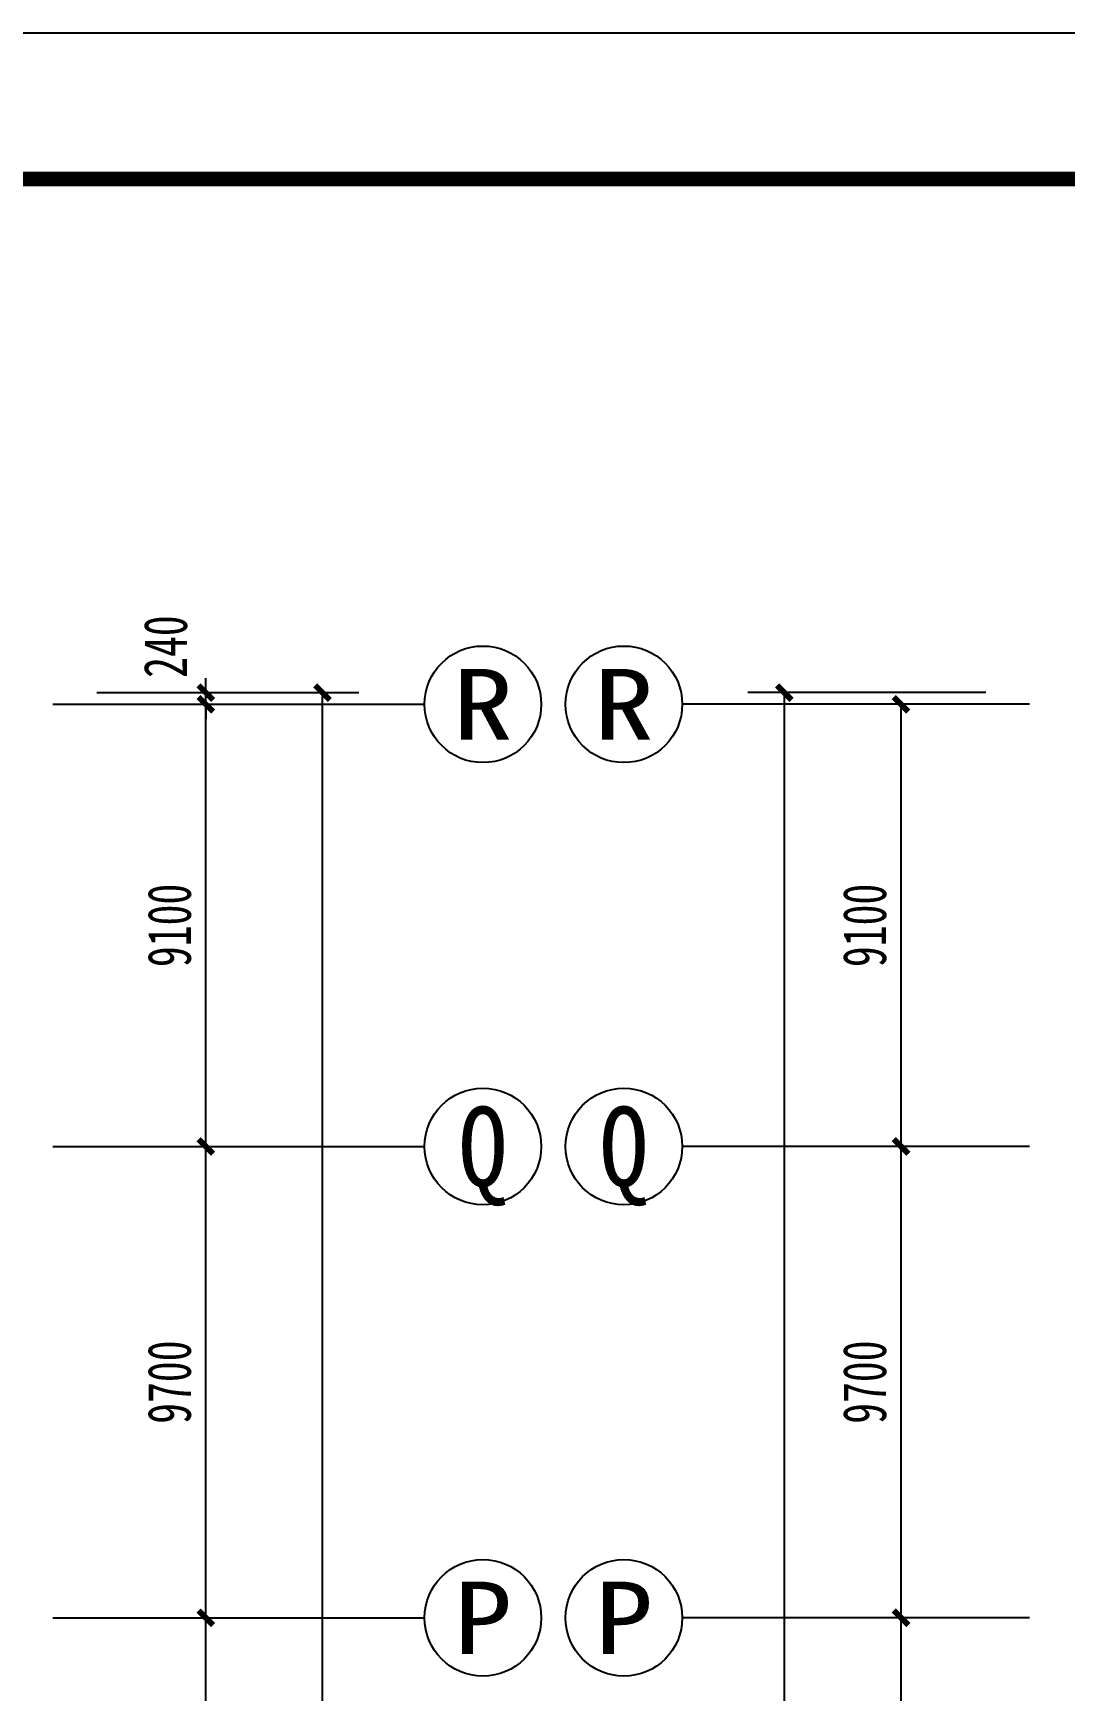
# Model space of a CAD drawing. Header units: millimetres. Extents: x -633009578 to 5705885, y -633235091 to 2571734.
# Drawn here: x 2848955 to 2870173, y 2387767 to 2421884 of the extents above; entities that cross this region are included whole.
import ezdxf
from ezdxf.enums import TextEntityAlignment as Align

# ---------------------------------------------------------------- set-up
doc = ezdxf.new("R2010")
doc.units = ezdxf.units.MM
doc.header["$LTSCALE"] = 1000
doc.header["$MEASUREMENT"] = 0
doc.layers.get('0').update_dxf_attribs({"color": 9})
for name, color, linetype in [('3T_WOOD', 21, 'Continuous'), ('AXIS_TEXT', 7, 'Continuous'), ('C-AXIS(轴号)', 3, 'Continuous'), ('设备-箱柜', 3, 'Continuous'), ('院图签、封面151013$0$PUB_TITLE', 153, 'Continuous'), ('院图签、封面151013$0$图签文字', 4, 'Continuous')]:
    doc.layers.add(name, color=color, linetype=linetype)
doc.styles.add('_TCH_AXIS', font='simhei.ttf', dxfattribs={"bigfont": 'GBCBIG'})
doc.styles.add('_TCH_DIM_T3', font='simhei.ttf', dxfattribs={"width": 0.707, "bigfont": 'GBCBIG'})
doc.styles.add('COMPLEX', font='simhei.ttf')
doc.styles.add('院图签、封面151013$0$-宋体', font='simhei.ttf', dxfattribs={"width": 0.8})
doc.dimstyles.new('_TCH_ARCH&&300', dxfattribs={"dimtxt": 892.5, "dimasz": 300, "dimexe": 750, "dimexo": 900, "dimgap": 300, "dimtad": 1, "dimdec": 0, "dimzin": 0, "dimdsep": 46, "dimtxsty": '_TCH_DIM_T3', "dimblk": 'ARCHTICK', "dimcen": 0.09, "dimclrt": 7, "dimazin": 2, "dimtfac": 1, "dimtdec": 0, "dimtix": 1, "dimtmove": 2, "dimatfit": 3, "dimfxl": 1, "dimtolj": 1, "dimtzin": 0, "dimarcsym": 0})

# ---------------------------------------------------------------- blocks, each defined once
blk = doc.blocks.new('_ArchTick')
at = {"color": 0, "linetype": 'ByBlock', "const_width": 0.4}
blk.add_lwpolyline([(-0.5, -0.5), (0.5, 0.5)], dxfattribs=at)
blk = doc.blocks.new('*D305')
at = {"layer": 'C-AXIS(轴号)', "color": 0, "lineweight": -2, "transparency": 16777216}
for p, q in [((1114913.870481153, 1706318.591094813), (1117908.287704564, 1706318.591094813)), ((1117158.287704564, 1696618.591094813), (1117158.287704564, 1706318.591094813)), ((1114913.870481153, 1696618.591094813), (1117908.287704564, 1696618.591094813))]:
    blk.add_line(p, q, dxfattribs=at)
at = {"layer": 'Defpoints', "color": 0, "transparency": 16777216}
for p in [(1114013.870481153, 1706318.591094813), (1117158.287704564, 1706318.591094813), (1114013.870481153, 1696618.591094813)]:
    blk.add_point(p, dxfattribs=at)
at = {"layer": 'C-AXIS(轴号)', "color": 0, "linetype": 'ByBlock', "lineweight": -2, "transparency": 16777216, "xscale": 300, "yscale": 300, "zscale": 300}
for p, rotation in [((1117158.287704564, 1706318.591094813), 90), ((1117158.287704564, 1696618.591094813), 270)]:
    blk.add_blockref('_ArchTick', p, dxfattribs=dict(at, rotation=rotation))
at = {"layer": 'C-AXIS(轴号)', "color": 7, "transparency": 16777216, "insert": (1116412.037704564, 1701468.591094813), "char_height": 892.5, "attachment_point": 5, "rotation": 90, "style": '_TCH_DIM_T3'}
blk.add_mtext('\\A1;9700', dxfattribs=at)
blk = doc.blocks.new('*D306')
at = {"layer": 'C-AXIS(轴号)', "color": 0, "lineweight": -2, "transparency": 16777216}
for p, q in [((1114913.870481153, 1716018.591094813), (1117908.287704564, 1716018.591094813)), ((1117158.287704564, 1706318.591094813), (1117158.287704564, 1716018.591094813)), ((1114913.870481153, 1706318.591094813), (1117908.287704564, 1706318.591094813))]:
    blk.add_line(p, q, dxfattribs=at)
at = {"layer": 'Defpoints', "color": 0, "transparency": 16777216}
for p in [(1114013.870481153, 1716018.591094813), (1117158.287704564, 1716018.591094813), (1114013.870481153, 1706318.591094813)]:
    blk.add_point(p, dxfattribs=at)
at = {"layer": 'C-AXIS(轴号)', "color": 0, "linetype": 'ByBlock', "lineweight": -2, "transparency": 16777216, "xscale": 300, "yscale": 300, "zscale": 300}
for p, rotation in [((1117158.287704564, 1716018.591094813), 90), ((1117158.287704564, 1706318.591094813), 270)]:
    blk.add_blockref('_ArchTick', p, dxfattribs=dict(at, rotation=rotation))
at = {"layer": 'C-AXIS(轴号)', "color": 7, "transparency": 16777216, "insert": (1116412.037704564, 1711168.591094813), "char_height": 892.5, "attachment_point": 5, "rotation": 90, "style": '_TCH_DIM_T3'}
blk.add_mtext('\\A1;9700', dxfattribs=at)
blk = doc.blocks.new('*D307')
at = {"layer": 'C-AXIS(轴号)', "color": 0, "lineweight": -2, "transparency": 16777216}
for p, q in [((1114913.870481153, 1725118.591094813), (1117908.287704564, 1725118.591094813)), ((1117158.287704564, 1716018.591094813), (1117158.287704564, 1725118.591094813)), ((1114913.870481153, 1716018.591094813), (1117908.287704564, 1716018.591094813))]:
    blk.add_line(p, q, dxfattribs=at)
at = {"layer": 'Defpoints', "color": 0, "transparency": 16777216}
for p in [(1114013.870481153, 1725118.591094813), (1117158.287704564, 1725118.591094813), (1114013.870481153, 1716018.591094813)]:
    blk.add_point(p, dxfattribs=at)
at = {"layer": 'C-AXIS(轴号)', "color": 0, "linetype": 'ByBlock', "lineweight": -2, "transparency": 16777216, "xscale": 300, "yscale": 300, "zscale": 300}
for p, rotation in [((1117158.287704564, 1725118.591094813), 90), ((1117158.287704564, 1716018.591094813), 270)]:
    blk.add_blockref('_ArchTick', p, dxfattribs=dict(at, rotation=rotation))
at = {"layer": 'C-AXIS(轴号)', "color": 7, "transparency": 16777216, "insert": (1116412.037704564, 1720568.591094813), "char_height": 892.5, "attachment_point": 5, "rotation": 90, "style": '_TCH_DIM_T3'}
blk.add_mtext('\\A1;9100', dxfattribs=at)
blk = doc.blocks.new('*D308')
at = {"layer": 'C-AXIS(轴号)', "color": 0, "lineweight": -2, "transparency": 16777216}
for p, q in [((1117158.287704564, 1725358.591094809), (1117158.287704564, 1725658.591094809)), ((1114913.870481153, 1725358.591094809), (1117908.287704564, 1725358.591094809)), ((1117158.287704564, 1725118.591094813), (1117158.287704564, 1725358.591094809)), ((1114913.870481153, 1725118.591094813), (1117908.287704564, 1725118.591094813)), ((1117158.287704564, 1725118.591094813), (1117158.287704564, 1724818.591094813))]:
    blk.add_line(p, q, dxfattribs=at)
at = {"layer": 'Defpoints', "color": 0, "transparency": 16777216}
for p in [(1114013.870481153, 1725358.591094809), (1117158.287704564, 1725358.591094809), (1114013.870481153, 1725118.591094813)]:
    blk.add_point(p, dxfattribs=at)
at = {"layer": 'C-AXIS(轴号)', "color": 0, "linetype": 'ByBlock', "lineweight": -2, "transparency": 16777216, "xscale": 300, "yscale": 300, "zscale": 300}
for p, rotation in [((1117158.287704564, 1725358.591094809), 270), ((1117158.287704564, 1725118.591094813), 90)]:
    blk.add_blockref('_ArchTick', p, dxfattribs=dict(at, rotation=rotation))
at = {"layer": 'C-AXIS(轴号)', "color": 7, "transparency": 16777216, "insert": (1116333.287704564, 1726306.591094809), "char_height": 892.5, "attachment_point": 5, "rotation": 90, "style": '_TCH_DIM_T3'}
blk.add_mtext('\\A1;240', dxfattribs=at)
blk = doc.blocks.new('*D309')
at = {"layer": 'C-AXIS(轴号)', "color": 0, "lineweight": -2, "transparency": 16777216}
for p, q in [((1114913.870481153, 1725358.591094809), (1120308.287704564, 1725358.591094809)), ((1119558.287704564, 1589278.591094809), (1119558.287704564, 1725358.591094809)), ((1114913.870481153, 1589278.591094809), (1120308.287704564, 1589278.591094809))]:
    blk.add_line(p, q, dxfattribs=at)
at = {"layer": 'Defpoints', "color": 0, "transparency": 16777216}
for p in [(1114013.870481153, 1725358.591094809), (1119558.287704564, 1725358.591094809), (1114013.870481153, 1589278.591094809)]:
    blk.add_point(p, dxfattribs=at)
at = {"layer": 'C-AXIS(轴号)', "color": 0, "linetype": 'ByBlock', "lineweight": -2, "transparency": 16777216, "xscale": 300, "yscale": 300, "zscale": 300}
for p, rotation in [((1119558.287704564, 1725358.591094809), 90), ((1119558.287704564, 1589278.591094809), 270)]:
    blk.add_blockref('_ArchTick', p, dxfattribs=dict(at, rotation=rotation))
at = {"layer": 'C-AXIS(轴号)', "color": 7, "transparency": 16777216, "insert": (1118812.037704564, 1657318.591094809), "char_height": 892.5, "attachment_point": 5, "rotation": 90, "style": '_TCH_DIM_T3'}
blk.add_mtext('\\A1;136080', dxfattribs=at)
blk = doc.blocks.new('*D322')
at = {"layer": 'C-AXIS(轴号)', "color": 0, "lineweight": -2, "transparency": 16777216}
for p, q in [((1091976.748846702, 1706318.591094813), (1089481.408816443, 1706318.591094813)), ((1090231.408816443, 1696618.591094813), (1090231.408816443, 1706318.591094813)), ((1091976.748846702, 1696618.591094813), (1089481.408816443, 1696618.591094813))]:
    blk.add_line(p, q, dxfattribs=at)
at = {"layer": 'Defpoints', "color": 0, "transparency": 16777216}
for p in [(1090231.408816443, 1706318.591094813), (1092876.748846702, 1706318.591094813), (1092876.748846702, 1696618.591094813)]:
    blk.add_point(p, dxfattribs=at)
at = {"layer": 'C-AXIS(轴号)', "color": 0, "linetype": 'ByBlock', "lineweight": -2, "transparency": 16777216, "xscale": 300, "yscale": 300, "zscale": 300}
for p, rotation in [((1090231.408816443, 1706318.591094813), 90), ((1090231.408816443, 1696618.591094813), 270)]:
    blk.add_blockref('_ArchTick', p, dxfattribs=dict(at, rotation=rotation))
at = {"layer": 'C-AXIS(轴号)', "color": 7, "transparency": 16777216, "insert": (1089485.158816443, 1701468.591094813), "char_height": 892.5, "attachment_point": 5, "rotation": 90, "style": '_TCH_DIM_T3'}
blk.add_mtext('\\A1;9700', dxfattribs=at)
blk = doc.blocks.new('*D323')
at = {"layer": 'C-AXIS(轴号)', "color": 0, "lineweight": -2, "transparency": 16777216}
for p, q in [((1091976.748846702, 1716018.591094813), (1089481.408816443, 1716018.591094813)), ((1090231.408816443, 1706318.591094813), (1090231.408816443, 1716018.591094813)), ((1091976.748846702, 1706318.591094813), (1089481.408816443, 1706318.591094813))]:
    blk.add_line(p, q, dxfattribs=at)
at = {"layer": 'Defpoints', "color": 0, "transparency": 16777216}
for p in [(1090231.408816443, 1716018.591094813), (1092876.748846702, 1716018.591094813), (1092876.748846702, 1706318.591094813)]:
    blk.add_point(p, dxfattribs=at)
at = {"layer": 'C-AXIS(轴号)', "color": 0, "linetype": 'ByBlock', "lineweight": -2, "transparency": 16777216, "xscale": 300, "yscale": 300, "zscale": 300}
for p, rotation in [((1090231.408816443, 1716018.591094813), 90), ((1090231.408816443, 1706318.591094813), 270)]:
    blk.add_blockref('_ArchTick', p, dxfattribs=dict(at, rotation=rotation))
at = {"layer": 'C-AXIS(轴号)', "color": 7, "transparency": 16777216, "insert": (1089485.158816443, 1711168.591094813), "char_height": 892.5, "attachment_point": 5, "rotation": 90, "style": '_TCH_DIM_T3'}
blk.add_mtext('\\A1;9700', dxfattribs=at)
blk = doc.blocks.new('*D324')
at = {"layer": 'C-AXIS(轴号)', "color": 0, "lineweight": -2, "transparency": 16777216}
for p, q in [((1091976.748846702, 1725118.591094813), (1089481.408816443, 1725118.591094813)), ((1090231.408816443, 1716018.591094813), (1090231.408816443, 1725118.591094813)), ((1091976.748846702, 1716018.591094813), (1089481.408816443, 1716018.591094813))]:
    blk.add_line(p, q, dxfattribs=at)
at = {"layer": 'Defpoints', "color": 0, "transparency": 16777216}
for p in [(1090231.408816443, 1725118.591094813), (1092876.748846702, 1725118.591094813), (1092876.748846702, 1716018.591094813)]:
    blk.add_point(p, dxfattribs=at)
at = {"layer": 'C-AXIS(轴号)', "color": 0, "linetype": 'ByBlock', "lineweight": -2, "transparency": 16777216, "xscale": 300, "yscale": 300, "zscale": 300}
for p, rotation in [((1090231.408816443, 1725118.591094813), 90), ((1090231.408816443, 1716018.591094813), 270)]:
    blk.add_blockref('_ArchTick', p, dxfattribs=dict(at, rotation=rotation))
at = {"layer": 'C-AXIS(轴号)', "color": 7, "transparency": 16777216, "insert": (1089485.158816443, 1720568.591094813), "char_height": 892.5, "attachment_point": 5, "rotation": 90, "style": '_TCH_DIM_T3'}
blk.add_mtext('\\A1;9100', dxfattribs=at)
blk = doc.blocks.new('*D325')
at = {"layer": 'C-AXIS(轴号)', "color": 0, "lineweight": -2, "transparency": 16777216}
for p, q in [((1091976.748846702, 1725358.591094822), (1087081.408816443, 1725358.591094822)), ((1087831.408816443, 1589278.591094822), (1087831.408816443, 1725358.591094822)), ((1091976.748846702, 1589278.591094822), (1087081.408816443, 1589278.591094822))]:
    blk.add_line(p, q, dxfattribs=at)
at = {"layer": 'Defpoints', "color": 0, "transparency": 16777216}
for p in [(1087831.408816443, 1725358.591094822), (1092876.748846702, 1725358.591094822), (1092876.748846702, 1589278.591094822)]:
    blk.add_point(p, dxfattribs=at)
at = {"layer": 'C-AXIS(轴号)', "color": 0, "linetype": 'ByBlock', "lineweight": -2, "transparency": 16777216, "xscale": 300, "yscale": 300, "zscale": 300}
for p, rotation in [((1087831.408816443, 1725358.591094822), 90), ((1087831.408816443, 1589278.591094822), 270)]:
    blk.add_blockref('_ArchTick', p, dxfattribs=dict(at, rotation=rotation))
at = {"layer": 'C-AXIS(轴号)', "color": 7, "transparency": 16777216, "insert": (1087085.158816443, 1657318.591094822), "char_height": 892.5, "attachment_point": 5, "rotation": 90, "style": '_TCH_DIM_T3'}
blk.add_mtext('\\A1;136080', dxfattribs=at)
blk = doc.blocks.new('_AXISO')
blk.add_circle((0, 0), 0.5)
at = {"layer": 'AXIS_TEXT', "style": 'COMPLEX', "width": 1.041666666666667}
blk.add_attdef('A', text='', height=0.56, dxfattribs=at).set_placement((-0.25, -0.28), (0.25, -0.28), align=Align.FIT)
blk = doc.blocks.new('建筑图框_A1')
at = {"layer": '院图签、封面151013$0$PUB_TITLE'}
blk.add_lwpolyline([(0, 0), (84100, 0), (84100, 59400), (0, 59400)], close=True, dxfattribs=at)
at = {"layer": '院图签、封面151013$0$PUB_TITLE', "const_width": 100}
blk.add_lwpolyline([(2500, 1000), (83100, 1000), (83100, 58400), (2500, 58400)], close=True, dxfattribs=at)
at = {"layer": '院图签、封面151013$0$图签文字', "color": 6, "style": '院图签、封面151013$0$-宋体'}
for tag, height, width, p in [('工程主持人', 400, 0.7999999999883585, (79990.91196859907, 29505.93707200652)), ('审定', 400, 0.7999999999883585, (79990.91196859907, 28705.93707200605)), ('审核', 400, 0.7999999999883585, (79990.91196859907, 27905.93707200559)), ('专业负责人', 400, 0.7999999999883585, (79990.91196859907, 27105.93707200512)), ('校对', 400, 0.7999999999883585, (79990.91196859907, 26305.93707200466)), ('设计', 400, 0.7999999999883585, (79990.91196859907, 25505.93707200419)), ('方案设计人', 400, 0.7999999999883585, (79990.91196859907, 24706.79438478127)), ('工程编号', 300, 0.7000000000116415, (81000.00416498398, 8700.424278954277)), ('版次', 300, 0.7000000000116415, (78738.08139540046, 3005.726258059498)), ('日期', 300, 0.7000000000116415, (82038.0813954557, 3000.226258123759)), ('图号', 200, 0.7000000000116415, (82538.08139542397, 2400.075247410685)), ('比例', 300, 0.7000000000116415, (78738.08139537089, 2200.188802679535)), ('图号_X施', 300, 0.7000000000116415, (81538.08139540977, 2200.188802651362)), ('图号_总数', 200, 0.7000000000116415, (82538.08139541186, 2000.075247410219))]:
    blk.add_attdef(tag, text='', height=height, dxfattribs=dict(at, width=width)).set_placement(p, align=Align.MIDDLE_CENTER)
at = {"layer": '院图签、封面151013$0$图签文字', "color": 6, "style": '院图签、封面151013$0$-宋体', "width": 0.7}
for tag, p in [('建设单位_001', (80935.88661794258, 7446.21079580821)), ('工程名称_001', (80933.52706738078, 6045.368099178996)), ('图名_001', (79742.88288308708, 4059.656552180292))]:
    blk.add_attdef(tag, p, '', height=300, dxfattribs=at)
blk = doc.blocks.new('负一层平面图9')
at = {"layer": 'C-AXIS(轴号)'}
for p, q in [((1092876.748846702, 1725118.591094813), (1085731.408816443, 1725118.591094813)), ((1114013.870481153, 1725118.591094813), (1121658.287704564, 1725118.591094813)), ((1092876.748846702, 1716018.591094813), (1085731.408816443, 1716018.591094813)), ((1114013.870481153, 1716018.591094813), (1121658.287704564, 1716018.591094813)), ((1092876.748846702, 1706318.591094813), (1085731.408816443, 1706318.591094813)), ((1114013.870481153, 1706318.591094813), (1121658.287704564, 1706318.591094813))]:
    blk.add_line(p, q, dxfattribs=at)
ref = blk.add_blockref('_AXISO', (1084531.408816443, 1725118.591094813), dxfattribs=dict(at, xscale=2400, yscale=2400, zscale=2400))
ref.add_attrib('A', 'R', dxfattribs={"layer": 'AXIS_TEXT', "height": 1457.772676541369, "style": '_TCH_AXIS'}).set_placement((1083906.649097925, 1724389.704756543), (1085156.16853496, 1724389.704756543), align=Align.FIT)
ref = blk.add_blockref('_AXISO', (1122858.287704564, 1725118.591094813), dxfattribs=dict(at, xscale=2400, yscale=2400, zscale=2400))
ref.add_attrib('A', 'R', dxfattribs={"layer": 'AXIS_TEXT', "height": 1457.772676541369, "style": '_TCH_AXIS'}).set_placement((1122233.527986046, 1724389.704756543), (1123483.047423082, 1724389.704756543), align=Align.FIT)
ref = blk.add_blockref('_AXISO', (1084531.408816443, 1716018.591094813), dxfattribs=dict(at, xscale=2400, yscale=2400, zscale=2400))
ref.add_attrib('A', 'Q', dxfattribs={"layer": 'AXIS_TEXT', "height": 1635.183968072724, "style": '_TCH_AXIS', "width": 0.8076923076922091}).set_placement((1084028.275287805, 1715200.999110777), (1085034.54234508, 1715200.999110777), align=Align.FIT)
ref = blk.add_blockref('_AXISO', (1122858.287704564, 1716018.591094813), dxfattribs=dict(at, xscale=2400, yscale=2400, zscale=2400))
ref.add_attrib('A', 'Q', dxfattribs={"layer": 'AXIS_TEXT', "height": 1635.183968072724, "style": '_TCH_AXIS', "width": 0.8076923076922091}).set_placement((1122355.154175926, 1715200.999110777), (1123361.421233202, 1715200.999110777), align=Align.FIT)
ref = blk.add_blockref('_AXISO', (1084531.408816443, 1706318.591094813), dxfattribs=dict(at, xscale=2400, yscale=2400, zscale=2400))
ref.add_attrib('A', 'P', dxfattribs={"layer": 'AXIS_TEXT', "height": 1492.310151758372, "style": '_TCH_AXIS'}).set_placement((1083927.378516921, 1705572.436018934), (1085135.439115964, 1705572.436018934), align=Align.FIT)
ref = blk.add_blockref('_AXISO', (1122858.287704564, 1706318.591094813), dxfattribs=dict(at, xscale=2400, yscale=2400, zscale=2400))
ref.add_attrib('A', 'P', dxfattribs={"layer": 'AXIS_TEXT', "height": 1492.310151758372, "style": '_TCH_AXIS'}).set_placement((1122254.257405043, 1705572.436018934), (1123462.318004085, 1705572.436018934), align=Align.FIT)
dim = blk.add_linear_dim(base=(1117158.287704564, 1725358.591094809), p1=(1114013.870481153, 1725118.591094813), p2=(1114013.870481153, 1725358.591094809), angle=90, dimstyle='_TCH_ARCH&&300', dxfattribs=at)
dim.commit()
dim.dimension.update_dxf_attribs({"geometry": '*D308', "text_midpoint": (1116333.287704564, 1726306.591094809), "dimtype": 161})
for p1, p2, distance, picture, middle in [((1092876.748846702, 1589278.591094822), (1092876.748846702, 1725358.591094822), 5045.340030258987, '*D325', (1087085.158816443, 1657318.591094822)), ((1092876.748846702, 1716018.591094813), (1092876.748846702, 1725118.591094813), 2645.340030258987, '*D324', (1089485.158816443, 1720568.591094813)), ((1114013.870481153, 1589278.591094809), (1114013.870481153, 1725358.591094809), -5544.417223410914, '*D309', (1118812.037704564, 1657318.591094809)), ((1114013.870481153, 1716018.591094813), (1114013.870481153, 1725118.591094813), -3144.4172234109137, '*D307', (1116412.037704564, 1720568.591094813)), ((1092876.748846702, 1706318.591094813), (1092876.748846702, 1716018.591094813), 2645.340030258987, '*D323', (1089485.158816443, 1711168.591094813)), ((1114013.870481153, 1706318.591094813), (1114013.870481153, 1716018.591094813), -3144.4172234109137, '*D306', (1116412.037704564, 1711168.591094813)), ((1092876.748846702, 1696618.591094813), (1092876.748846702, 1706318.591094813), 2645.340030258987, '*D322', (1089485.158816443, 1701468.591094813)), ((1114013.870481153, 1696618.591094813), (1114013.870481153, 1706318.591094813), -3144.4172234109137, '*D305', (1116412.037704564, 1701468.591094813))]:
    dim = blk.add_aligned_dim(p1=p1, p2=p2, distance=distance, dimstyle='_TCH_ARCH&&300', dxfattribs=at)
    dim.commit()
    dim.dimension.update_dxf_attribs({"geometry": picture, "text_midpoint": middle})

msp = doc.modelspace()

# ---------------------------------------------------------------- block references
at = {"layer": '3T_WOOD'}
for p in [(1735346.985753094, 682952.070850966), (1776573.332157411, 682952.070850966)]:
    msp.add_blockref('负一层平面图9', p, dxfattribs=at)
at = {"layer": '设备-箱柜', "xscale": 3, "yscale": 3}
msp.add_blockref('建筑图框_A1', (2725055.437121258, 2243683.829413344, 4.000000000000001e-08), dxfattribs=at)

doc.saveas('drawing.dxf')
